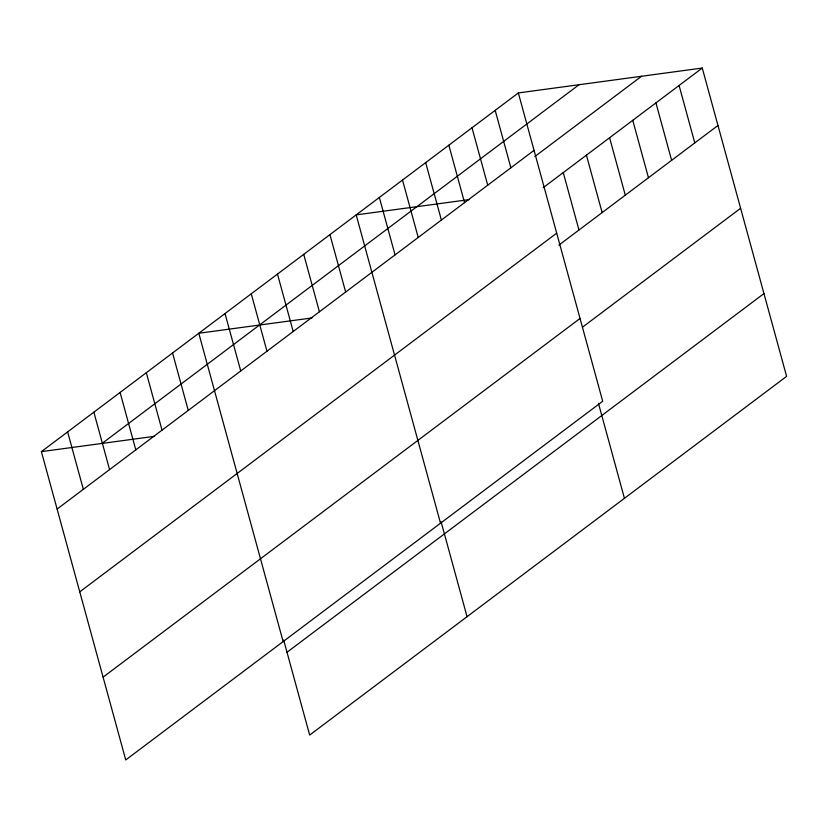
<?xml version="1.0" encoding="UTF-8"?>
<svg xmlns="http://www.w3.org/2000/svg" width="828" height="828" viewBox="0 0 828 828"><rect width="100%" height="100%" fill="white"/><g stroke="black" fill="none" stroke-linecap="round" stroke-linejoin="round"><path stroke-width="1.24" d="M518.338 92.933L602.691 401.249L125.742 759.949L41.4 451.633L518.338 92.933L702.258 68.051L786.6 376.367L309.662 735.067L283.673 640.085M102.092 443.415L579.031 84.725M57.111 509.054L534.05 150.354M534.795 156.554L641.565 76.259M543.116 187.739L702.258 68.051M79.757 591.844L556.695 233.154M558.828 245.16L717.959 125.473M103.096 677.149L580.035 318.459M582.477 327.195L740.615 208.273M287.005 652.267L763.954 293.578M469.393 199.569L356.185 214.887L440.527 523.203M312.011 317.942L198.792 333.26L283.135 641.576M41.4 451.633L154.619 436.315M679.084 85.481L694.795 142.902M655.921 102.9L671.632 160.321M632.758 120.319L648.469 177.741M609.594 137.738L625.295 195.17M586.421 155.167L602.132 212.589M563.257 172.586L578.969 230.008M598.458 403.35L624.436 498.332M495.175 110.352L510.886 167.784M472.012 127.781L487.723 185.203M448.848 145.2L464.549 202.622M425.675 162.619L441.386 220.041M402.511 180.049L418.223 237.47M379.348 197.468L395.059 254.889M441.065 521.712L467.054 616.694M329.948 234.614L345.659 292.046M303.721 254.341L319.422 311.773M277.483 274.078L293.195 331.5M251.257 293.805L266.968 351.227M225.019 313.533L240.731 370.954M172.555 352.987L188.266 410.409M146.328 372.714L162.04 430.136M120.091 392.441L135.802 449.863M93.864 412.168L109.575 469.6M67.627 431.895L83.338 489.327"/></g></svg>
